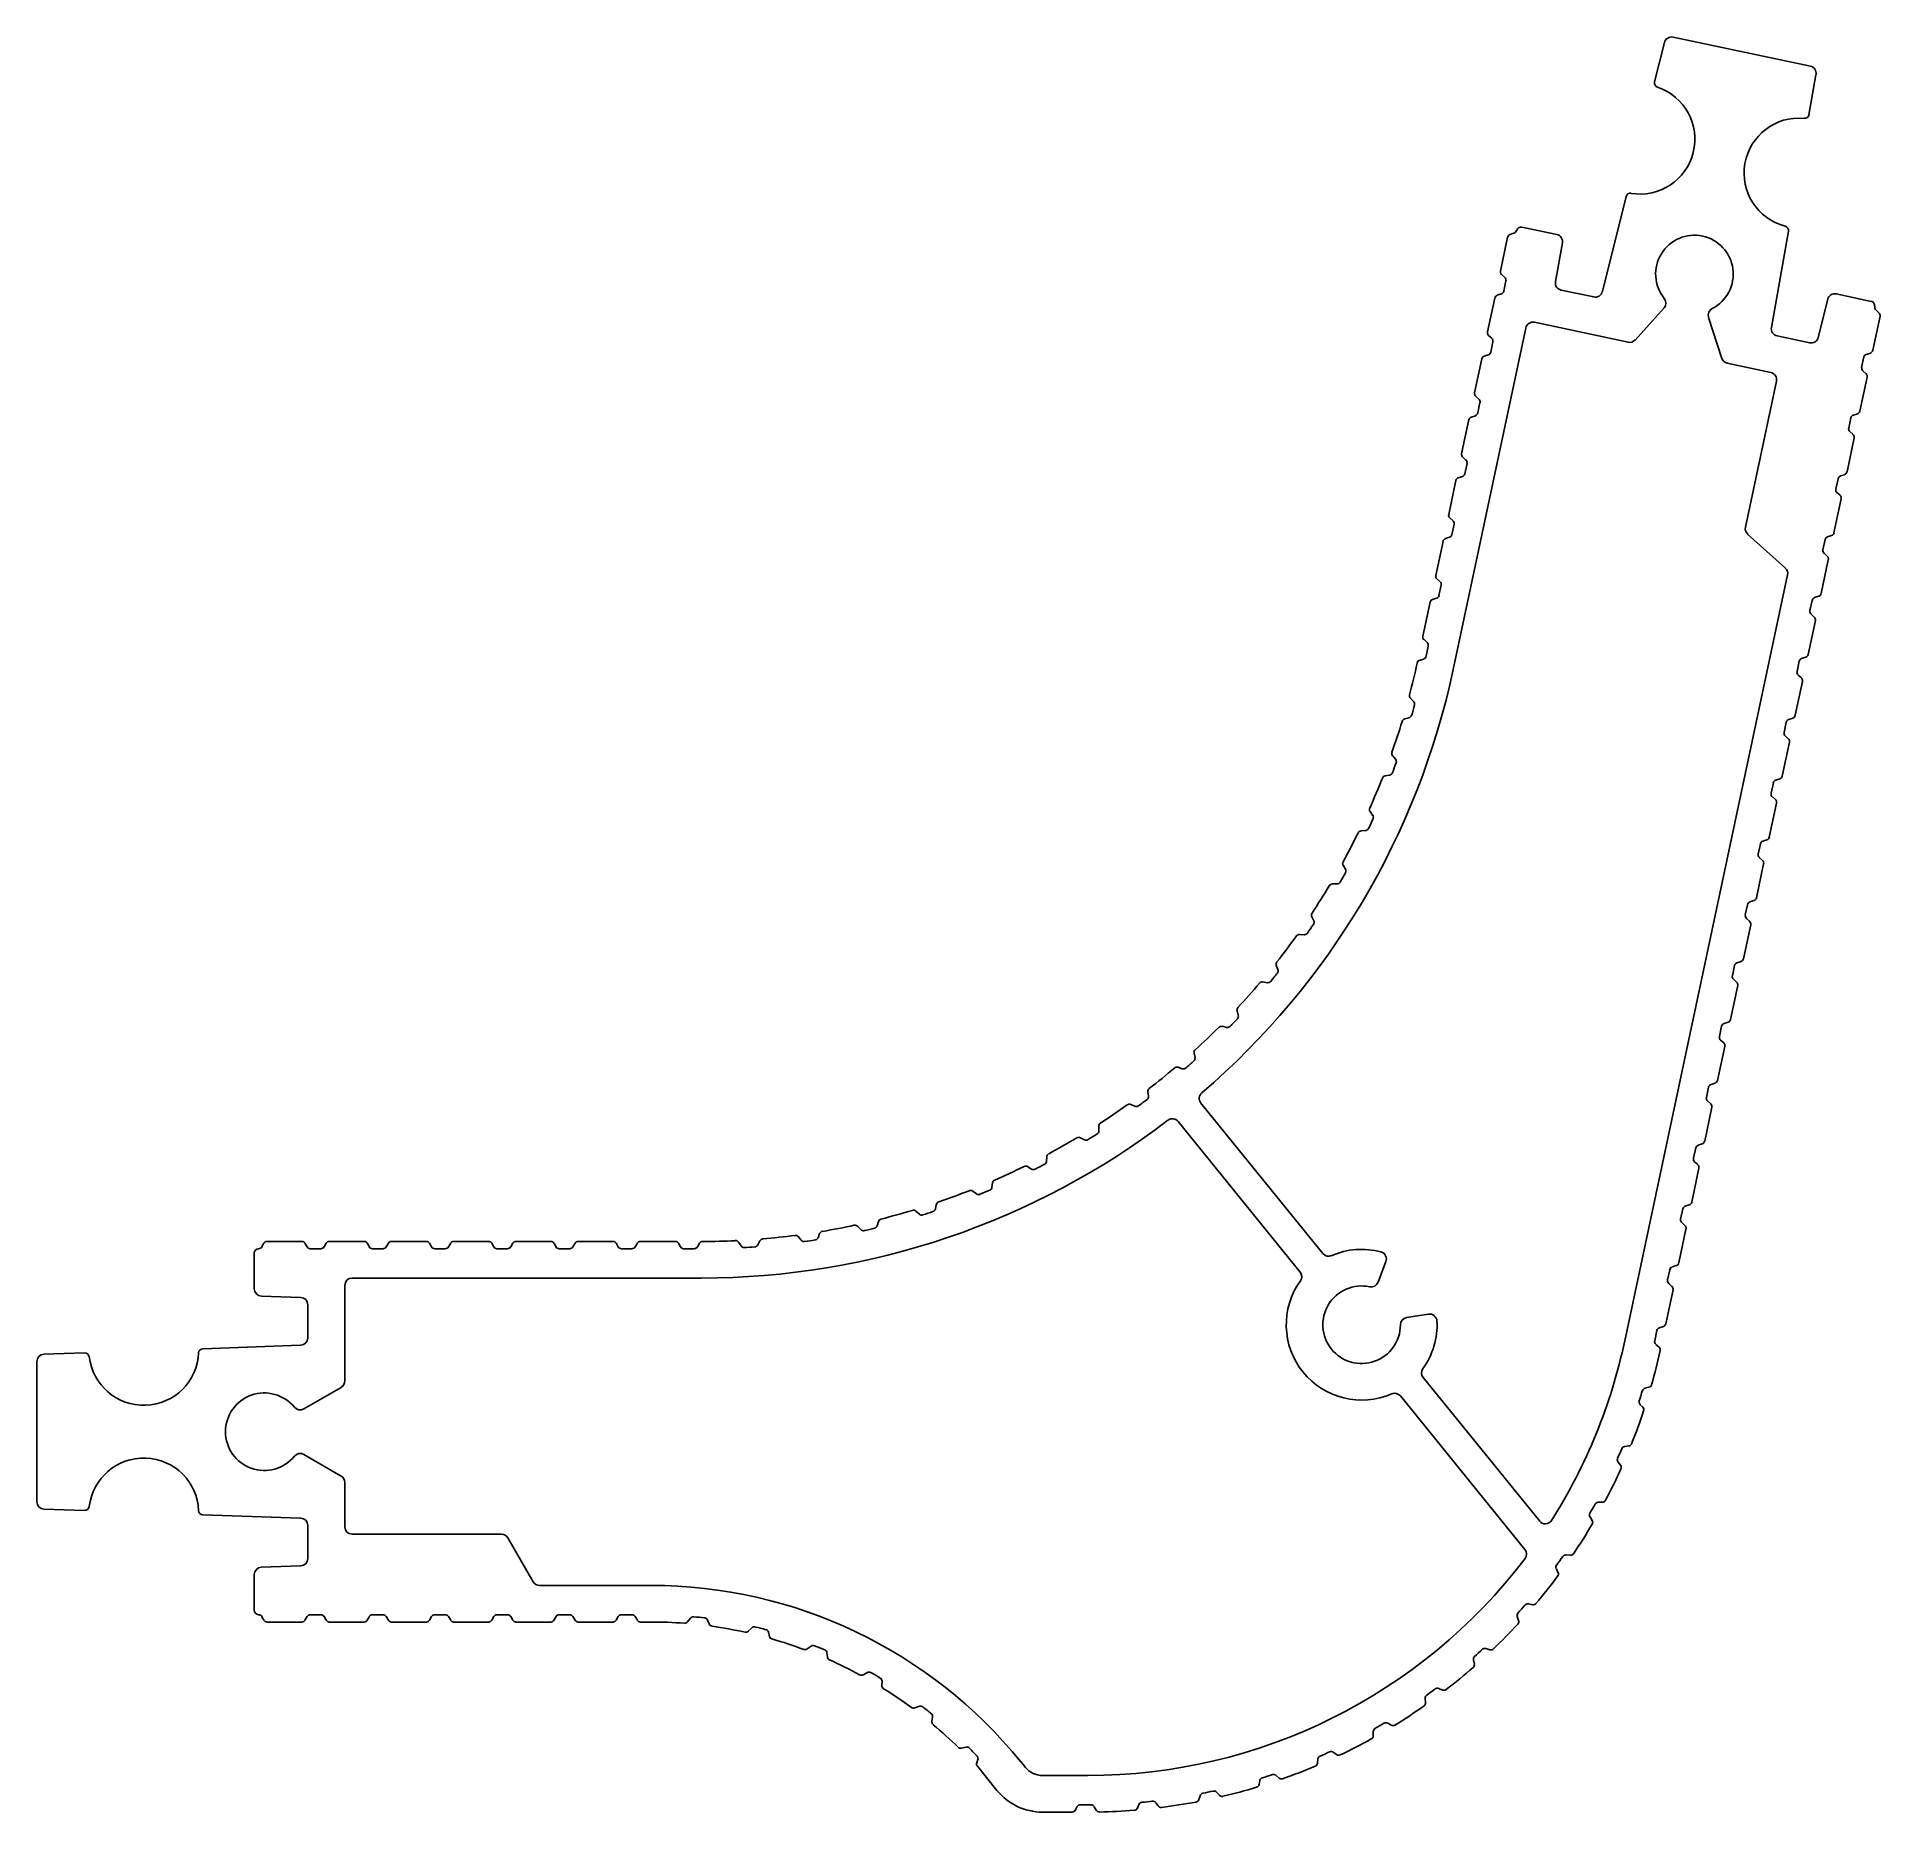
# Model space of a CAD drawing. Extents: x 600 to 726, y 620 to 741.
import ezdxf

# ---------------------------------------------------------------- set-up
doc = ezdxf.new("R2010")
doc.units = 0
doc.layers.get('0').update_dxf_attribs({"linetype": 'CONTINUOUS'})

msp = doc.modelspace()

# ---------------------------------------------------------------- linework, layer by layer
at = {"color": 0}
for p, q in [((710.32, 737.95), (710.99, 740.65)), ((711.58, 741.02), (720.96, 739.03)), ((721.34, 738.45), (720.86, 735.71)), ((706.75, 723.63), (708.37, 730.12)), ((701.25, 728.04), (703.63, 727.53)), ((719.46, 727.76), (718.3, 721.18)), ((699.79, 725.03), (700.28, 727.35)), ((700.45, 727.53), (700.7, 727.62)), ((704.02, 726.96), (703.55, 724.31)), ((700.08, 724.59), (699.87, 724.79)), ((700.01, 723.65), (700.16, 724.36)), ((698.91, 720.87), (699.4, 723.19)), ((699.57, 723.38), (699.84, 723.47)), ((703.94, 723.73), (706.16, 723.26)), ((721.5, 720.5), (722.15, 723.1)), ((722.73, 723.47), (725.12, 722.96)), ((702.11, 721.53), (708.51, 720.17)), ((708.98, 720.32), (710.96, 722.52)), ((714, 721.87), (714.91, 719.06)), ((725.72, 721.94), (725.22, 719.62)), ((725.44, 722.36), (725.64, 722.18)), ((696.56, 697.82), (701.52, 721.14)), ((699.2, 720.44), (698.98, 720.63)), ((699.13, 719.49), (699.28, 720.2)), ((718.69, 720.6), (720.91, 720.13)), ((698.02, 716.71), (698.52, 719.03)), ((698.68, 719.22), (698.96, 719.31)), ((724.61, 719.16), (724.46, 718.45)), ((725.06, 719.43), (724.78, 719.34)), ((715.28, 718.73), (718.25, 718.1)), ((724.83, 717.78), (724.34, 715.46)), ((724.54, 718.22), (724.76, 718.02)), ((698.32, 716.28), (698.1, 716.47)), ((718.64, 717.5), (716.52, 707.54)), ((697.8, 715.06), (698.08, 715.15)), ((698.24, 715.34), (698.39, 716.04)), ((724.17, 715.28), (723.9, 715.19)), ((697.14, 712.55), (697.63, 714.88)), ((723.73, 715), (723.58, 714.3)), ((723.66, 714.06), (723.87, 713.86)), ((723.95, 713.63), (723.46, 711.31)), ((697.43, 712.12), (697.22, 712.32)), ((697.36, 711.18), (697.51, 711.88)), ((696.26, 708.4), (696.75, 710.72)), ((696.92, 710.9), (697.19, 711)), ((722.85, 710.84), (722.7, 710.14)), ((723.29, 711.12), (723.01, 711.03)), ((723.07, 709.47), (722.57, 707.15)), ((722.77, 709.9), (722.99, 709.71)), ((696.55, 707.96), (696.33, 708.16)), ((696.48, 707.02), (696.63, 707.73)), ((695.37, 704.24), (695.87, 706.56)), ((696.03, 706.75), (696.31, 706.84)), ((716.67, 707.06), (719.25, 704.74)), ((721.96, 706.69), (721.81, 705.98)), ((722.41, 706.96), (722.13, 706.87)), ((722.18, 705.31), (721.69, 702.99)), ((721.89, 705.75), (722.11, 705.55)), ((695.66, 703.81), (695.45, 704)), ((719.4, 704.27), (708.28, 651.94)), ((695.15, 702.59), (695.43, 702.68)), ((695.59, 702.87), (695.74, 703.57)), ((721.08, 702.53), (720.93, 701.83)), ((721.52, 702.81), (721.25, 702.72)), ((694.49, 700.08), (694.98, 702.4)), ((721.01, 701.59), (721.22, 701.39)), ((721.3, 701.16), (720.8, 698.83)), ((694.78, 699.65), (694.57, 699.85)), ((694.71, 698.71), (694.86, 699.41)), ((694.27, 698.43), (694.54, 698.52)), ((720.2, 698.37), (720.05, 697.67)), ((720.64, 698.65), (720.36, 698.56)), ((720.41, 697), (719.92, 694.68)), ((720.12, 697.43), (720.34, 697.24)), ((693.86, 695.62), (693.65, 695.84)), ((693.25, 694.43), (693.55, 694.51)), ((719.31, 694.22), (719.16, 693.51)), ((719.75, 694.49), (719.48, 694.4)), ((719.53, 692.84), (719.04, 690.52)), ((719.24, 693.27), (719.45, 693.08)), ((692.62, 691.68), (692.43, 691.91)), ((691.91, 690.54), (692.22, 690.6)), ((718.43, 690.06), (718.28, 689.35)), ((718.87, 690.33), (718.59, 690.24)), ((718.65, 688.68), (718.15, 686.36)), ((718.36, 689.12), (718.57, 688.92)), ((691.06, 687.85), (690.89, 688.1)), ((690.27, 686.78), (690.57, 686.8)), ((717.99, 686.18), (717.71, 686.09)), ((717.54, 685.9), (717.39, 685.2)), ((717.47, 684.96), (717.69, 684.76)), ((689.2, 684.16), (689.04, 684.43)), ((717.76, 684.53), (717.27, 682.21)), ((688.32, 683.16), (688.62, 683.16)), ((716.66, 681.74), (716.51, 681.04)), ((717.1, 682.02), (716.83, 681.93)), ((687.04, 680.64), (686.9, 680.92)), ((716.88, 680.37), (716.39, 678.05)), ((716.59, 680.8), (716.8, 680.61)), ((686.07, 679.71), (686.38, 679.69)), ((684.59, 677.31), (684.48, 677.59)), ((715.78, 677.59), (715.63, 676.88)), ((716.22, 677.86), (715.94, 677.77)), ((683.56, 676.46), (683.86, 676.41)), ((716, 676.21), (715.5, 673.89)), ((715.7, 676.65), (715.92, 676.45)), ((681.88, 674.18), (681.8, 674.48)), ((715.34, 673.71), (715.06, 673.62)), ((680.78, 673.43), (681.08, 673.35)), ((714.89, 673.43), (714.74, 672.73)), ((714.82, 672.49), (715.04, 672.29)), ((678.93, 671.29), (678.87, 671.6)), ((715.11, 672.06), (714.62, 669.73)), ((677.77, 670.63), (678.06, 670.53)), ((675.75, 668.66), (675.71, 668.96)), ((714.01, 669.27), (713.86, 668.57)), ((714.45, 669.55), (714.18, 669.46)), ((674.54, 668.09), (674.82, 667.97)), ((687.66, 657.9), (679.33, 668.19)), ((714.23, 667.9), (713.74, 665.58)), ((713.94, 668.33), (714.15, 668.14)), ((672.36, 666.29), (672.35, 666.6)), ((677.77, 666.93), (686.11, 656.64)), ((671.11, 665.82), (671.38, 665.68)), ((713.13, 665.12), (712.98, 664.41)), ((713.57, 665.39), (713.29, 665.3)), ((667.5, 663.84), (667.76, 663.68)), ((668.79, 664.21), (668.81, 664.51)), ((713.35, 663.74), (712.85, 661.42)), ((713.05, 664.17), (713.27, 663.98)), ((665.06, 662.42), (665.1, 662.73)), ((661.2, 660.95), (661.26, 661.25)), ((663.75, 662.17), (664, 661.98)), ((712.24, 660.96), (712.09, 660.25)), ((712.69, 661.23), (712.41, 661.14)), ((655.89, 659.76), (656.11, 659.54)), ((657.23, 659.8), (657.32, 660.1)), ((659.87, 660.8), (660.1, 660.6)), ((712.17, 660.02), (712.39, 659.82)), ((615.2, 658.38), (615.34, 658.61)), ((615.55, 658.73), (617.93, 658.73)), ((618.14, 658.61), (618.29, 658.36)), ((619.44, 658.36), (619.59, 658.61)), ((619.8, 658.73), (622.18, 658.73)), ((622.39, 658.61), (622.54, 658.36)), ((623.69, 658.36), (623.84, 658.61)), ((624.05, 658.73), (626.43, 658.73)), ((626.64, 658.61), (626.79, 658.36)), ((627.94, 658.36), (628.09, 658.61)), ((628.3, 658.73), (630.68, 658.73)), ((630.89, 658.61), (631.04, 658.36)), ((632.19, 658.36), (632.34, 658.61)), ((632.55, 658.73), (634.93, 658.73)), ((635.14, 658.61), (635.29, 658.36)), ((636.44, 658.36), (636.59, 658.61)), ((636.8, 658.73), (639.18, 658.73)), ((639.39, 658.61), (639.54, 658.36)), ((640.69, 658.36), (640.84, 658.61)), ((641.05, 658.73), (643.43, 658.73)), ((643.64, 658.61), (643.79, 658.36)), ((644.94, 658.36), (645.09, 658.61)), ((647.75, 658.68), (647.92, 658.42)), ((649.07, 658.5), (649.21, 658.77)), ((651.85, 659.05), (652.04, 658.81)), ((653.18, 658.98), (653.29, 659.27)), ((712.46, 659.58), (711.97, 657.26)), ((614.68, 655.5), (614.68, 657.93)), ((618.5, 658.23), (619.22, 658.23)), ((622.75, 658.23), (623.47, 658.23)), ((627, 658.23), (627.72, 658.23)), ((631.25, 658.23), (631.97, 658.23)), ((635.5, 658.23), (636.22, 658.23)), ((639.75, 658.23), (640.47, 658.23)), ((644, 658.23), (644.72, 658.23)), ((691.43, 655.94), (691.97, 657.36)), ((621.36, 656.23), (645.21, 656.23)), ((711.36, 656.8), (711.21, 656.1)), ((711.8, 657.08), (711.53, 656.99)), ((617.84, 654.91), (615.16, 655)), ((620.86, 649.2), (620.86, 655.73)), ((711.58, 655.43), (711.08, 653.11)), ((711.29, 655.86), (711.5, 655.66)), ((618.33, 652.14), (618.33, 654.41)), ((694.88, 653.76), (693.38, 653.53)), ((710.48, 652.64), (710.33, 651.94)), ((710.92, 652.92), (710.64, 652.83)), ((600.31, 651.02), (603.09, 651.12)), ((611.16, 651.4), (617.84, 651.64)), ((710.4, 651.7), (710.62, 651.51)), ((599.83, 640.94), (599.83, 650.52)), ((618.06, 647.29), (620.61, 648.76)), ((702.47, 639.62), (694.52, 649.44)), ((709.93, 648.77), (709.66, 648.7)), ((692.96, 648.18), (701.46, 637.68)), ((709.32, 647.6), (709.51, 647.4)), ((708.55, 644.76), (708.27, 644.72)), ((620.61, 642.7), (618.06, 644.18)), ((707.82, 643.66), (707.99, 643.44)), ((620.86, 639.23), (620.86, 642.27)), ((706.75, 640.91), (706.47, 640.91)), ((603.09, 640.35), (600.31, 640.44)), ((617.84, 639.83), (611.16, 640.06)), ((705.91, 639.91), (706.05, 639.67)), ((618.33, 637.06), (618.33, 639.33)), ((631.56, 638.73), (621.36, 638.73)), ((633.72, 635.48), (631.99, 638.48)), ((704.55, 637.29), (704.27, 637.31)), ((614.68, 633.53), (614.68, 635.97)), ((615.16, 636.47), (617.84, 636.56)), ((703.61, 636.37), (703.72, 636.12)), ((641.77, 635.23), (634.15, 635.23)), ((701.98, 633.91), (701.7, 633.97)), ((615.34, 632.86), (615.2, 633.08)), ((617.93, 632.73), (615.55, 632.73)), ((618.29, 633.11), (618.14, 632.86)), ((619.22, 633.23), (618.5, 633.23)), ((619.59, 632.86), (619.44, 633.11)), ((622.18, 632.73), (619.8, 632.73)), ((622.54, 633.11), (622.39, 632.86)), ((623.47, 633.23), (622.75, 633.23)), ((623.84, 632.86), (623.69, 633.11)), ((626.43, 632.73), (624.05, 632.73)), ((626.79, 633.11), (626.64, 632.86)), ((627.72, 633.23), (627, 633.23)), ((628.09, 632.86), (627.94, 633.11)), ((630.68, 632.73), (628.3, 632.73)), ((631.04, 633.11), (630.89, 632.86)), ((631.97, 633.23), (631.25, 633.23)), ((632.34, 632.86), (632.19, 633.11)), ((634.93, 632.73), (632.55, 632.73)), ((635.29, 633.11), (635.14, 632.86)), ((636.22, 633.23), (635.5, 633.23)), ((636.59, 632.86), (636.44, 633.11)), ((639.18, 632.73), (636.8, 632.73)), ((639.54, 633.11), (639.39, 632.86)), ((640.47, 633.23), (639.75, 633.23)), ((640.84, 632.86), (640.69, 633.11)), ((641.77, 632.73), (641.05, 632.73)), ((644.47, 633), (644.27, 632.74)), ((645.74, 632.6), (645.63, 632.86)), ((648.66, 632.33), (648.42, 632.1)), ((649.86, 631.75), (649.79, 632.03)), ((700.94, 633.1), (701.03, 632.84)), ((652.71, 631.08), (652.44, 630.89)), ((699.06, 630.83), (698.79, 630.91)), ((653.82, 630.34), (653.79, 630.63)), ((697.95, 630.14), (698.01, 629.86)), ((656.55, 629.28), (656.26, 629.13)), ((657.54, 628.4), (657.55, 628.68)), ((660.1, 626.97), (659.79, 626.86)), ((694.65, 627.51), (694.68, 627.23)), ((695.83, 628.08), (695.58, 628.19)), ((660.96, 625.95), (661.01, 626.23)), ((692.33, 625.68), (692.09, 625.82)), ((691.1, 625.24), (691.1, 624.96)), ((663.29, 624.18), (662.97, 624.11)), ((664.02, 623.1), (664.09, 623.33)), ((667.34, 622.79), (667.03, 623.19)), ((687.32, 623.36), (687.29, 623.08)), ((688.6, 623.67), (688.37, 623.83)), ((665.4, 621.22), (664.07, 622.87)), ((671.6, 622.24), (668.51, 622.24)), ((684.67, 622.07), (684.46, 622.25)), ((679.28, 620.86), (679.19, 620.6)), ((680.59, 620.89), (680.4, 621.1)), ((683.36, 621.9), (683.31, 621.62)), ((670.52, 619.74), (668.51, 619.74)), ((670.89, 620.12), (670.74, 619.86)), ((672.18, 619.87), (672.04, 620.11)), ((675.1, 620.27), (674.99, 620.01)), ((676.41, 620.16), (676.25, 620.38))]:
    msp.add_line(p, q, dxfattribs=at)
for centre, radius, start, end in [((711.48, 740.53), 0.5, 78, 166), ((720.85, 738.54), 0.5, 350, 78), ((710.61, 737.88), 0.3, 166, 251.3972), ((709.32, 734.04), 3.75, 260.6028, 71.3972), ((720.18, 731.73), 3.75, 84.6028, 255.3972), ((720.57, 735.77), 0.3, 264.6028, 350), ((708.66, 730.05), 0.3, 80.6028, 166), ((700.61, 727.9), 0.3, 288.1789, 344.9356), ((701.19, 727.74), 0.3, 78, 164.9356), ((719.16, 727.81), 0.3, 350, 75.3972), ((700.53, 727.3), 0.25, 108.1789, 167.9983), ((703.53, 727.04), 0.5, 350, 78), ((713.04, 724.83), 2.65, 297.1332, 218.8668), ((700.04, 724.97), 0.25, 167.9983, 227.8233), ((699.92, 724.41), 0.25, 347.9968, 47.8233), ((704.04, 724.22), 0.5, 170, 258), ((699.65, 723.14), 0.25, 108.1789, 168), ((699.77, 723.7), 0.25, 288.1789, 347.9968), ((706.26, 723.75), 0.5, 258, 346), ((710.59, 722.85), 0.5, 318, 38.8668), ((722.63, 722.98), 0.5, 78, 166), ((725.05, 722.67), 0.3, 351.0631, 78), ((702.01, 721.04), 0.5, 78, 168), ((714.48, 722.03), 0.5, 117.1332, 198), ((725.65, 722.58), 0.3, 171.0631, 227.821), ((725.47, 721.99), 0.25, 348.0016, 47.821), ((699.15, 720.82), 0.25, 168, 227.8233), ((699.03, 720.25), 0.25, 347.9974, 47.8233), ((708.61, 720.66), 0.5, 258, 318), ((718.79, 721.09), 0.5, 170, 258), ((721.01, 720.62), 0.5, 258, 346), ((698.76, 718.98), 0.25, 108.1789, 167.9997), ((698.88, 719.55), 0.25, 288.1789, 347.9974), ((715.39, 719.22), 0.5, 198, 258), ((724.86, 719.11), 0.25, 108.1766, 168.0032), ((724.98, 719.67), 0.25, 288.1766, 348.0016), ((718.15, 717.61), 0.5, 348, 78), ((724.71, 718.4), 0.25, 168.0032, 227.821), ((724.59, 717.84), 0.25, 348, 47.821), ((698.27, 716.66), 0.25, 167.9997, 227.816), ((698, 715.39), 0.25, 288.1789, 348.0017), ((698.15, 716.09), 0.25, 348.0017, 47.816), ((723.97, 714.95), 0.25, 108.1766, 168.0025), ((724.09, 715.51), 0.25, 288.1766, 348), ((697.88, 714.82), 0.25, 108.1789, 167.9997), ((723.82, 714.25), 0.25, 168.0025, 227.821), ((723.7, 713.68), 0.25, 348.0002, 47.821), ((697.38, 712.5), 0.25, 167.9983, 227.8233), ((697.26, 711.94), 0.25, 347.9968, 47.8233), ((723.21, 711.36), 0.25, 288.184, 348.0002), ((696.99, 710.67), 0.25, 108.1789, 168), ((697.11, 711.23), 0.25, 288.1789, 347.9968), ((722.94, 710.09), 0.25, 167.9982, 227.821), ((723.09, 710.79), 0.25, 108.184, 167.9982), ((722.82, 709.52), 0.25, 348.0002, 47.821), ((696.5, 708.35), 0.25, 168, 227.8233), ((696.38, 707.78), 0.25, 347.9974, 47.8233), ((717.01, 707.43), 0.5, 167.9999, 227.9996), ((696.11, 706.51), 0.25, 108.1789, 167.9997), ((696.23, 707.08), 0.25, 288.1789, 347.9974), ((722.21, 706.63), 0.25, 108.1766, 168.0032), ((722.33, 707.2), 0.25, 288.1766, 348.0016), ((722.06, 705.93), 0.25, 168.0032, 227.821), ((721.94, 705.37), 0.25, 348, 47.821), ((695.62, 704.19), 0.25, 167.9997, 227.816), ((695.5, 703.62), 0.25, 348.0017, 47.816), ((718.91, 704.37), 0.5, 348, 47.9996), ((695.23, 702.35), 0.25, 108.1789, 167.9997), ((695.35, 702.92), 0.25, 288.1789, 348.0017), ((721.32, 702.48), 0.25, 108.1766, 168.0025), ((721.44, 703.04), 0.25, 288.1766, 348), ((721.17, 701.77), 0.25, 168.0025, 227.821), ((721.05, 701.21), 0.25, 348.0002, 47.821), ((694.73, 700.03), 0.25, 167.9983, 227.8233), ((694.61, 699.47), 0.25, 347.9968, 47.8233), ((720.56, 698.89), 0.25, 288.184, 348.0002), ((645.21, 708.73), 52.5, 310.6218, 348), ((645.21, 708.73), 50, 345.339, 347.8948), ((694.34, 698.2), 0.25, 108.1789, 167.8948), ((694.46, 698.76), 0.25, 288.1789, 347.9968), ((720.29, 697.62), 0.25, 167.9982, 227.821), ((720.44, 698.32), 0.25, 108.184, 167.9982), ((720.17, 697.05), 0.25, 348.0002, 47.821), ((693.82, 696.02), 0.25, 165.339, 224.0765), ((645.22, 708.73), 50.5, 343.8476, 344.6698), ((693.68, 695.45), 0.25, 344.6698, 44.0765), ((645.21, 708.73), 50, 340.6378, 343.1784), ((693.31, 694.19), 0.25, 104.4371, 163.1784), ((693.48, 694.75), 0.25, 284.4371, 343.8476), ((719.56, 694.16), 0.25, 108.1766, 168.0032), ((719.68, 694.73), 0.25, 288.1766, 348.0016), ((719.41, 693.46), 0.25, 168.0032, 227.821), ((719.29, 692.89), 0.25, 348, 47.821), ((692.62, 692.07), 0.25, 160.6378, 219.3788), ((645.22, 708.73), 50.5, 339.1465, 339.9686), ((692.43, 691.52), 0.25, 339.9686, 39.3788), ((645.21, 708.73), 50, 335.9367, 338.4772), ((691.96, 690.3), 0.25, 99.7346, 158.4772), ((692.18, 690.84), 0.25, 279.7346, 339.1465), ((718.67, 690.01), 0.25, 108.1766, 168.0025), ((718.79, 690.57), 0.25, 288.1766, 348), ((718.52, 689.3), 0.25, 168.0025, 227.821), ((718.4, 688.74), 0.25, 348.0002, 47.821), ((645.22, 708.73), 50.5, 334.4453, 335.2675), ((691.09, 688.24), 0.25, 155.9367, 214.6752), ((690.86, 687.71), 0.25, 335.2675, 34.6752), ((645.21, 708.73), 50, 331.2355, 333.776), ((690.29, 686.53), 0.25, 95.0348, 153.776), ((690.55, 687.05), 0.25, 275.0348, 334.4453), ((717.91, 686.41), 0.25, 288.184, 348.0002), ((717.64, 685.15), 0.25, 167.9982, 227.821), ((717.79, 685.85), 0.25, 108.184, 167.9982), ((645.22, 708.73), 50.5, 329.7441, 330.5663), ((689.26, 684.55), 0.25, 151.2355, 209.9784), ((688.98, 684.04), 0.25, 330.5663, 29.9784), ((717.52, 684.58), 0.25, 348.0002, 47.821), ((645.21, 708.73), 50, 326.5343, 329.0749), ((688.32, 682.91), 0.25, 90.334, 149.0749), ((688.62, 683.41), 0.25, 270.334, 329.7441), ((687.13, 681.02), 0.25, 146.5343, 205.2824), ((716.91, 681.69), 0.25, 108.1766, 168.0032), ((717.03, 682.26), 0.25, 288.1766, 348.0016), ((645.22, 708.73), 50.5, 325.043, 325.8652), ((686.81, 680.53), 0.25, 325.8652, 25.2824), ((716.76, 680.99), 0.25, 168.0032, 227.821), ((716.64, 680.42), 0.25, 348, 47.821), ((645.21, 708.73), 50, 321.8332, 324.3737), ((686.06, 679.46), 0.25, 85.6343, 144.3737), ((686.4, 679.94), 0.25, 265.6343, 325.043), ((684.72, 677.68), 0.25, 141.8332, 200.5759), ((716.02, 677.53), 0.25, 108.1766, 168.0025), ((716.14, 678.1), 0.25, 288.1766, 348), ((645.21, 708.73), 50, 317.132, 319.6726), ((683.52, 676.21), 0.25, 80.9312, 139.6726), ((683.9, 676.66), 0.25, 260.9312, 320.3418), ((645.22, 708.73), 50.5, 320.3418, 321.164), ((684.36, 677.22), 0.25, 321.164, 20.5759), ((715.87, 676.83), 0.25, 168.0025, 227.821), ((715.75, 676.27), 0.25, 348.0002, 47.821), ((645.22, 708.73), 50.5, 315.6407, 316.4628), ((682.04, 674.55), 0.25, 137.132, 195.8768), ((681.64, 674.11), 0.25, 316.4628, 15.8768), ((715.14, 673.38), 0.25, 108.184, 167.9982), ((715.26, 673.94), 0.25, 288.184, 348.0002), ((645.21, 708.73), 50, 312.4309, 314.9714), ((680.73, 673.18), 0.25, 76.2308, 134.9714), ((681.14, 673.6), 0.25, 256.2308, 315.6407), ((714.99, 672.67), 0.25, 167.9982, 227.821), ((714.87, 672.11), 0.25, 348.0002, 47.821), ((645.22, 708.73), 50.5, 310.9395, 311.7617), ((678.68, 671.25), 0.25, 311.7617, 11.1735), ((679.11, 671.64), 0.25, 132.4309, 191.1735), ((645.21, 708.73), 50, 307.7297, 310.2702), ((677.69, 670.39), 0.25, 71.527, 130.2702), ((678.14, 670.77), 0.25, 251.527, 310.9395), ((675.5, 668.63), 0.25, 307.0605, 6.4686), ((675.96, 668.99), 0.25, 127.7297, 186.4686), ((679.72, 668.51), 0.5, 130.6218, 219.0001), ((714.1, 668.52), 0.25, 168.0032, 227.821), ((714.25, 669.22), 0.25, 108.1766, 168.0032), ((714.37, 669.79), 0.25, 288.1766, 348.0016), ((645.21, 708.73), 50, 303.0286, 305.569), ((674.44, 667.86), 0.25, 66.8296, 125.569), ((674.92, 668.2), 0.25, 246.8296, 306.2383), ((645.22, 708.73), 50.5, 306.2383, 307.0605), ((713.98, 667.95), 0.25, 348, 47.821), ((645.21, 708.73), 52.5, 270, 307.3782), ((645.21, 708.73), 50.5, 301.5372, 302.3593), ((672.11, 666.28), 0.25, 302.3593, 1.7687), ((672.6, 666.6), 0.25, 123.0286, 181.7687), ((677.39, 666.62), 0.5, 38.9999, 127.3782), ((645.21, 708.73), 50, 298.3274, 300.8679), ((670.99, 665.6), 0.25, 62.1268, 120.8679), ((671.5, 665.9), 0.25, 242.1268, 301.5372), ((713.37, 665.06), 0.25, 108.1766, 168.0025), ((713.49, 665.63), 0.25, 288.1766, 348), ((645.21, 708.73), 50, 293.6263, 296.1667), ((667.37, 663.63), 0.25, 57.4227, 116.1667), ((667.9, 663.89), 0.25, 237.4227, 296.836), ((645.21, 708.73), 50.5, 296.836, 297.6582), ((668.54, 664.22), 0.25, 297.6582, 357.0711), ((669.05, 664.5), 0.25, 118.3274, 177.0711), ((713.22, 664.36), 0.25, 168.0025, 227.821), ((713.1, 663.79), 0.25, 348.0002, 47.821), ((663.6, 661.97), 0.25, 52.7266, 111.4656), ((645.21, 708.73), 50.5, 292.1348, 292.957), ((664.81, 662.46), 0.25, 292.957, 352.3637), ((665.35, 662.7), 0.25, 113.6263, 172.3637), ((660.95, 661.01), 0.25, 288.2559, 347.6722), ((661.51, 661.2), 0.25, 108.9251, 167.6722), ((645.21, 708.73), 50, 288.9251, 291.4656), ((664.15, 662.18), 0.25, 232.7266, 292.1348), ((712.49, 660.91), 0.25, 108.184, 167.9982), ((712.61, 661.47), 0.25, 288.184, 348.0002), ((645.21, 708.73), 50, 279.5228, 282.0632), ((655.71, 659.59), 0.25, 43.3233, 102.0632), ((656.99, 659.88), 0.25, 283.5547, 342.9673), ((657.56, 660.02), 0.25, 104.2239, 162.9673), ((645.21, 708.73), 50, 284.2239, 286.7644), ((659.7, 660.62), 0.25, 48.0221, 106.7644), ((660.27, 660.78), 0.25, 228.0221, 287.4337), ((645.21, 708.73), 50.5, 287.4337, 288.2559), ((712.34, 660.2), 0.25, 167.9982, 227.821), ((712.22, 659.64), 0.25, 348.0002, 47.821), ((615.55, 658.48), 0.25, 90, 149.8254), ((617.93, 658.48), 0.25, 30.1819, 90), ((619.8, 658.48), 0.25, 89.9998, 149.8261), ((622.18, 658.48), 0.25, 30.1773, 89.9998), ((624.05, 658.48), 0.25, 90, 149.8254), ((626.43, 658.48), 0.25, 30.1773, 90), ((628.3, 658.48), 0.25, 90, 149.8171), ((630.68, 658.48), 0.25, 30.1773, 90), ((632.55, 658.48), 0.25, 90, 149.8171), ((634.93, 658.48), 0.25, 30.1773, 90), ((636.8, 658.48), 0.25, 90, 149.8171), ((639.18, 658.48), 0.25, 30.1773, 90), ((641.05, 658.48), 0.25, 89.9998, 149.8179), ((643.43, 658.48), 0.25, 30.1768, 89.9998), ((645.3, 658.48), 0.25, 90.105, 149.8249), ((645.21, 708.73), 50, 270.105, 272.6609), ((647.54, 658.54), 0.25, 33.9163, 92.6609), ((648.85, 658.61), 0.25, 274.1524, 333.5686), ((649.43, 658.66), 0.25, 94.8216, 153.5686), ((645.21, 708.73), 50, 274.8216, 277.3621), ((651.65, 658.9), 0.25, 38.6209, 97.3621), ((652.23, 658.97), 0.25, 218.6209, 278.0314), ((645.21, 708.73), 50.5, 278.0314, 278.8535), ((652.95, 659.08), 0.25, 278.8535, 338.2659), ((653.52, 659.18), 0.25, 99.5228, 158.2659), ((656.29, 659.71), 0.25, 223.3233, 282.7325), ((645.21, 708.73), 50.5, 282.7325, 283.5547), ((614.98, 657.93), 0.3, 93.0546, 180), ((614.95, 658.53), 0.3, 273.0546, 329.8254), ((618.5, 658.48), 0.25, 210.1819, 270), ((619.22, 658.48), 0.25, 270, 329.8261), ((622.75, 658.48), 0.25, 210.1773, 270.0002), ((623.47, 658.48), 0.25, 270.0002, 329.8254), ((627, 658.48), 0.25, 210.1773, 270.0002), ((627.72, 658.48), 0.25, 270.0002, 329.8171), ((631.25, 658.48), 0.25, 210.1773, 269.9996), ((631.97, 658.48), 0.25, 269.9996, 329.8171), ((635.5, 658.48), 0.25, 210.1773, 270), ((636.22, 658.48), 0.25, 270, 329.8171), ((639.75, 658.48), 0.25, 210.1773, 270), ((640.47, 658.48), 0.25, 270, 329.8179), ((644, 658.48), 0.25, 210.1768, 270), ((644.72, 658.48), 0.25, 270, 329.8249), ((648.13, 658.56), 0.25, 213.9163, 273.3302), ((645.21, 708.73), 50.5, 273.3302, 274.1524), ((688.05, 658.22), 0.5, 219.0001, 293.6042), ((690.31, 653.04), 5.15, 75.1731, 113.6042), ((691.5, 657.53), 0.5, 339.0003, 75.1731), ((711.72, 657.31), 0.25, 288.1766, 348.0016), ((621.36, 655.73), 0.5, 90, 180), ((690.31, 653.04), 5.15, 144.3961, 293.604), ((685.72, 656.33), 0.5, 324.3961, 38.9999), ((690.96, 656.12), 0.5, 258.1335, 339.0003), ((711.45, 656.05), 0.25, 168.0032, 227.821), ((711.6, 656.75), 0.25, 108.1766, 168.0032), ((615.18, 655.5), 0.5, 180, 268), ((617.83, 654.41), 0.5, 0, 88), ((690.31, 653.04), 2.65, 78.1335, 359.8669), ((711.33, 655.48), 0.25, 348, 47.821), ((693.46, 653.03), 0.5, 98.9999, 179.8669), ((694.95, 653.27), 0.5, 2.8272, 98.9999), ((617.83, 652.14), 0.5, 272, 0), ((690.31, 653.04), 5.15, 324.3956, 2.8272), ((710.72, 652.59), 0.25, 108.1789, 168.0015), ((710.84, 653.16), 0.25, 288.1789, 348), ((600.33, 650.52), 0.5, 92, 180), ((603.1, 650.82), 0.3, 6.6028, 92), ((607.13, 651.29), 3.75, 186.6028, 357.3972), ((611.17, 651.1), 0.3, 92, 177.3972), ((671.6, 659.74), 37.5, 327.6377, 348), ((671.6, 659.74), 40, 344.3432, 347.7774), ((710.57, 651.89), 0.25, 168.0015, 227.8182), ((710.45, 651.32), 0.25, 347.7774, 47.8182), ((694.9, 649.75), 0.5, 144.3956, 219), ((615.36, 645.73), 2.65, 39.1332, 320.8668), ((620.36, 649.2), 0.5, 300, 0), ((692.57, 647.86), 0.5, 38.9999, 113.604), ((671.6, 659.74), 39.5, 342.4827, 343.5172), ((709.72, 648.46), 0.25, 103.1788, 163.5172), ((709.88, 649.01), 0.25, 283.1788, 344.3432), ((617.81, 647.72), 0.5, 219.1332, 300), ((671.6, 659.74), 40, 338.2432, 341.6567), ((709.51, 647.77), 0.25, 162.4827, 222.8223), ((709.33, 647.23), 0.25, 341.6567, 42.8223), ((708.3, 644.47), 0.25, 97.0783, 157.4172), ((708.52, 645), 0.25, 277.0783, 338.2432), ((607.13, 640.18), 3.75, 2.6028, 173.3972), ((617.81, 643.75), 0.5, 60, 140.8668), ((708.02, 643.81), 0.25, 156.3828, 216.7178), ((671.6, 659.74), 39.5, 336.3828, 337.4172), ((707.79, 643.29), 0.25, 335.5567, 36.7178), ((620.36, 642.27), 0.5, 0, 60), ((671.6, 659.74), 40, 332.1432, 335.5567), ((600.33, 640.94), 0.5, 180, 268), ((706.47, 640.66), 0.25, 90.9782, 151.3172), ((706.74, 641.16), 0.25, 270.9782, 332.1432), ((603.1, 640.65), 0.3, 268, 353.3972), ((611.17, 640.36), 0.3, 182.6028, 268), ((617.83, 639.33), 0.5, 0, 88), ((702.85, 639.93), 0.5, 219, 327.6377), ((706.12, 640.03), 0.25, 150.2828, 210.617), ((671.6, 659.74), 39.5, 330.2828, 331.3172), ((705.84, 639.54), 0.25, 329.4567, 30.617), ((621.36, 639.23), 0.5, 180, 270), ((631.56, 638.23), 0.5, 29.9995, 90), ((671.6, 659.74), 40, 326.0432, 329.4567), ((617.83, 637.06), 0.5, 272, 0), ((671.6, 659.74), 37.5, 270, 322.7981), ((701.07, 637.37), 0.5, 322.7981, 38.9999), ((671.6, 659.74), 39.5, 324.1828, 325.2172), ((704.25, 637.06), 0.25, 84.8787, 145.2172), ((704.57, 637.54), 0.25, 264.8787, 326.0432), ((615.18, 635.97), 0.5, 92, 180), ((671.6, 659.74), 40, 319.9432, 323.3568), ((703.83, 636.48), 0.25, 144.1828, 204.5234), ((703.5, 636.01), 0.25, 323.3568, 24.5234), ((634.15, 635.73), 0.5, 209.9995, 270), ((641.77, 602.73), 32.5, 39, 90), ((614.98, 633.53), 0.3, 180, 266.9428), ((701.18, 633.18), 0.25, 138.0827, 198.4247), ((671.6, 659.74), 39.5, 318.0827, 319.1172), ((701.65, 633.72), 0.25, 78.777, 139.1172), ((702.03, 634.16), 0.25, 258.777, 319.9432), ((614.95, 632.93), 0.3, 30.1773, 86.9428), ((615.55, 632.98), 0.25, 210.1773, 269.9999), ((617.93, 632.98), 0.25, 269.9999, 329.8257), ((618.5, 632.98), 0.25, 90, 149.8257), ((619.22, 632.98), 0.25, 30.1819, 90), ((619.8, 632.98), 0.25, 210.1819, 269.9999), ((622.18, 632.98), 0.25, 269.9999, 329.8257), ((622.75, 632.98), 0.25, 89.9997, 149.8257), ((623.47, 632.98), 0.25, 30.1773, 89.9997), ((624.05, 632.98), 0.25, 210.1773, 270.0001), ((626.43, 632.98), 0.25, 270.0001, 329.8254), ((627, 632.98), 0.25, 89.9997, 149.8254), ((627.72, 632.98), 0.25, 30.1771, 89.9997), ((628.3, 632.98), 0.25, 210.1771, 270.0001), ((630.68, 632.98), 0.25, 270.0001, 329.8254), ((631.25, 632.98), 0.25, 90, 149.8254), ((631.97, 632.98), 0.25, 30.1768, 90), ((632.55, 632.98), 0.25, 210.1768, 270), ((634.93, 632.98), 0.25, 270, 329.8254), ((635.5, 632.98), 0.25, 90.0002, 149.8254), ((636.22, 632.98), 0.25, 30.1771, 90.0002), ((636.8, 632.98), 0.25, 210.1771, 270.0001), ((639.18, 632.98), 0.25, 270.0001, 329.8257), ((639.75, 632.98), 0.25, 90, 149.8257), ((640.47, 632.98), 0.25, 30.1734, 90), ((641.05, 632.98), 0.25, 210.1734, 270), ((641.77, 602.73), 30, 85.6335, 90), ((644.07, 632.9), 0.25, 265.6335, 321.8224), ((644.67, 632.84), 0.25, 84.5011, 141.8224), ((641.77, 602.73), 30.5, 83.0997, 84.5011), ((645.4, 632.76), 0.25, 22.1806, 83.0997), ((645.97, 632.69), 0.25, 202.1806, 262.0102), ((641.77, 602.73), 30, 77.6335, 82.0102), ((648.25, 632.28), 0.25, 257.6335, 313.8233), ((648.83, 632.15), 0.25, 76.5011, 133.8233), ((641.77, 602.73), 30.5, 75.0997, 76.5011), ((649.55, 631.97), 0.25, 14.183, 75.0997), ((671.6, 659.74), 40, 313.8432, 317.2567), ((700.79, 632.76), 0.25, 317.2567, 18.4247), ((650.1, 631.81), 0.25, 194.183, 254.0102), ((641.77, 602.73), 30, 69.6335, 74.0102), ((652.3, 631.09), 0.25, 249.6335, 305.8203), ((652.85, 630.88), 0.25, 68.5011, 125.8203), ((641.77, 602.73), 30.5, 67.0997, 68.5011), ((653.54, 630.6), 0.25, 6.1846, 67.0997), ((671.6, 659.74), 39.5, 311.9827, 313.0172), ((698.72, 630.68), 0.25, 72.6783, 133.0172), ((699.14, 631.07), 0.25, 252.6783, 313.8432), ((654.07, 630.37), 0.25, 186.1846, 246.0102), ((641.77, 602.73), 30, 61.6335, 66.0102), ((671.6, 659.74), 40, 307.7432, 311.1567), ((697.76, 629.81), 0.25, 311.1567, 12.3217), ((698.19, 630.19), 0.25, 131.9827, 192.3217), ((656.14, 629.35), 0.25, 241.6335, 297.8219), ((656.66, 629.06), 0.25, 60.5011, 117.8219), ((641.77, 602.73), 30.5, 59.0996, 60.5011), ((657.3, 628.69), 0.25, 358.1783, 59.0996), ((657.79, 628.39), 0.25, 178.1783, 238.0102), ((641.77, 602.73), 30, 53.6335, 58.0102), ((660.18, 626.73), 0.25, 52.5011, 109.8216), ((671.6, 659.74), 40, 301.6433, 305.0567), ((694.43, 627.2), 0.25, 305.0567, 6.2188), ((694.9, 627.53), 0.25, 125.8828, 186.2188), ((671.6, 659.74), 39.5, 305.8828, 306.9172), ((695.48, 627.96), 0.25, 66.576, 126.9172), ((695.93, 628.31), 0.25, 246.576, 307.7432), ((659.71, 627.09), 0.25, 233.6335, 289.8216), ((641.77, 602.73), 30.5, 51.0996, 52.5011), ((660.76, 626.28), 0.25, 350.1774, 51.0996), ((661.21, 625.91), 0.25, 170.1774, 230.0102), ((641.77, 602.73), 30, 45.6335, 50.0102), ((671.6, 659.74), 39.5, 299.7828, 300.8172), ((691.96, 625.6), 0.25, 60.4822, 120.8172), ((671.6, 659.74), 40, 295.5432, 298.9567), ((690.85, 624.96), 0.25, 298.9567, 0.1193), ((691.35, 625.24), 0.25, 119.7828, 180.1193), ((692.45, 625.9), 0.25, 240.4822, 301.6433), ((662.92, 624.36), 0.25, 225.6335, 281.8222), ((663.34, 623.94), 0.25, 44.5011, 101.8222), ((641.77, 602.73), 30.5, 43.0996, 44.5011), ((663.86, 623.4), 0.25, 342.1774, 43.0996), ((687.57, 623.34), 0.25, 113.6827, 174.0266), ((671.6, 659.74), 39.5, 293.6827, 294.7172), ((688.22, 623.63), 0.25, 54.3795, 114.7172), ((688.74, 623.87), 0.25, 234.3795, 295.5432), ((664.26, 623.03), 0.25, 162.1774, 219.0002), ((668.51, 623.74), 1.5, 219.0021, 270), ((683.61, 621.85), 0.25, 107.5827, 167.9191), ((671.6, 659.74), 39.5, 287.5827, 288.6172), ((684.29, 622.07), 0.25, 48.2809, 108.6172), ((684.83, 622.26), 0.25, 228.2809, 289.4432), ((671.6, 659.74), 40, 289.4432, 292.8568), ((687.04, 623.11), 0.25, 292.8568, 354.0266), ((668.51, 623.74), 4, 219.0002, 270.0001), ((679.51, 620.78), 0.25, 101.4828, 161.8265), ((671.6, 659.74), 39.5, 281.4828, 282.5172), ((680.22, 620.93), 0.25, 42.1788, 102.5172), ((680.77, 621.06), 0.25, 222.1788, 283.3432), ((671.6, 659.74), 40, 283.3432, 286.7567), ((683.06, 621.68), 0.25, 286.7567, 347.9191), ((670.52, 619.99), 0.25, 270.0001, 329.6223), ((671.1, 619.99), 0.25, 89.2828, 149.6223), ((671.6, 659.74), 39.5, 269.2828, 270.3172), ((671.82, 619.99), 0.25, 29.9723, 90.3172), ((672.39, 620), 0.25, 209.9723, 271.1432), ((671.6, 659.74), 40, 271.1432, 274.5568), ((674.76, 620.11), 0.25, 274.5568, 335.7272), ((675.33, 620.16), 0.25, 95.3827, 155.7272), ((671.6, 659.74), 39.5, 275.3827, 276.4172), ((676.04, 620.24), 0.25, 36.0804, 96.4172), ((676.61, 620.31), 0.25, 216.0804, 277.2432), ((671.6, 659.74), 40, 277.2432, 280.6568), ((678.95, 620.67), 0.25, 280.6568, 341.8265)]:
    msp.add_arc(centre, radius, start, end, dxfattribs=at)

doc.saveas('drawing.dxf')
